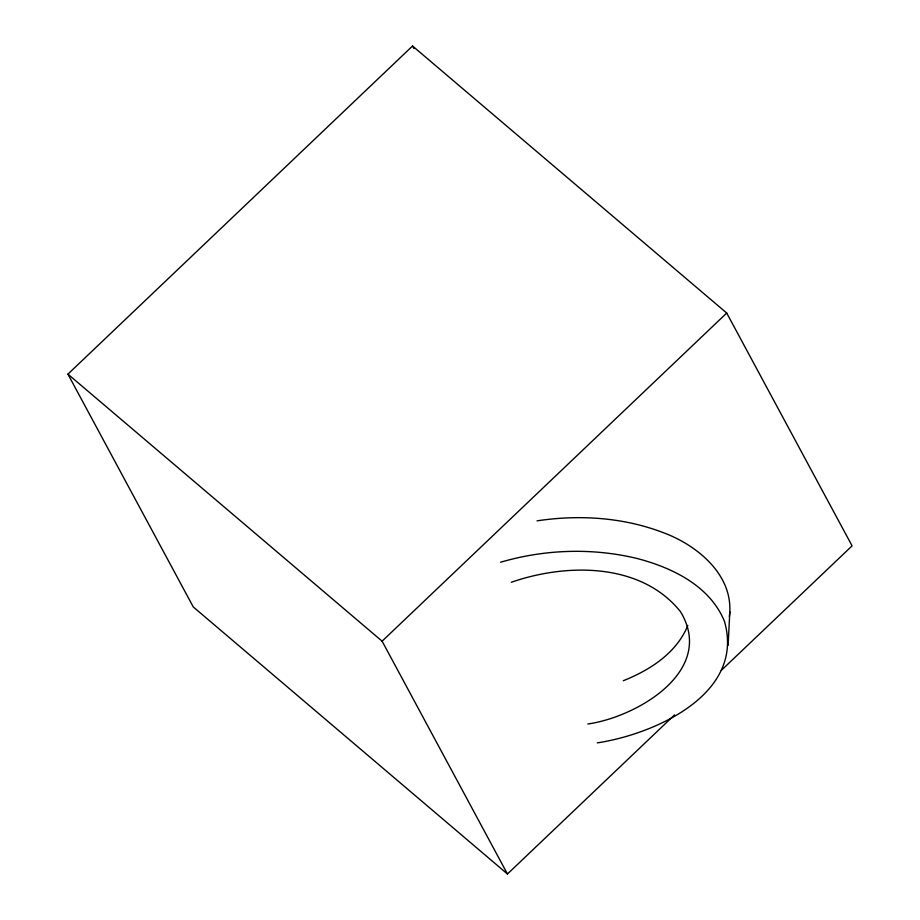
<?xml version="1.0" encoding="UTF-8"?>
<svg xmlns="http://www.w3.org/2000/svg" width="920" height="920" viewBox="0 0 920 920"><rect width="100%" height="100%" fill="white"/><g stroke="black" fill="none" stroke-linecap="round" stroke-linejoin="round"><path stroke-width="1.38" d="M728.111 645.369L729.836 611.696M729.365 616.469C734.666 576.276 698.395 545.962 664.344 533.059C624.094 517.362 579.566 514.418 537.061 520.846M687.815 625.416C676.752 652.947 649.819 670.208 623.277 680.719M674.578 714.874L507.46 874L193.28 606.958L67.919 374.141L412.539 46L726.719 313.041L852.081 545.859L721.292 670.393M507.46 874L382.099 641.182L726.719 313.041M511.267 582.291C566.214 563.097 641.102 562.269 680.558 611.777C716.185 670.887 636.985 717.013 587.822 723.994M500.572 562.235C544.467 549.332 591.79 547.688 636.341 558.302C671.623 567.341 709.722 585.58 724.408 621.207C745.545 693.979 654.534 734.183 597.287 742.877M67.919 374.141L382.099 641.182M412.539 46L413.908 48.53"/></g></svg>
